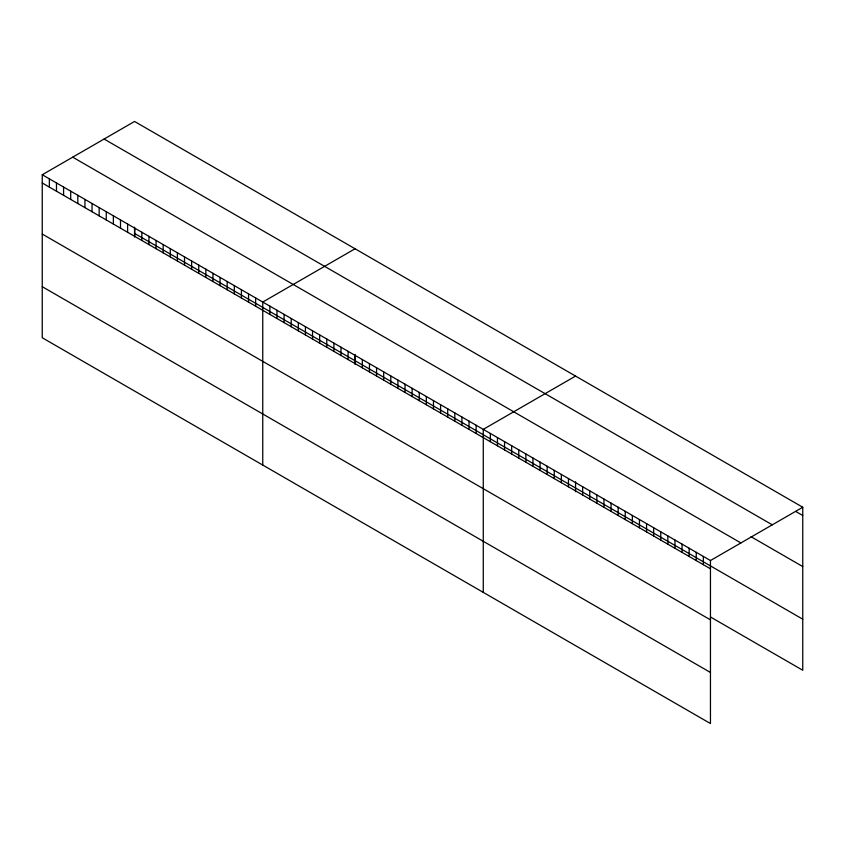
<?xml version="1.0" encoding="UTF-8"?>
<svg xmlns="http://www.w3.org/2000/svg" width="845" height="845" viewBox="0 0 845 845"><rect width="100%" height="100%" fill="white"/><g stroke="black" fill="none" stroke-linecap="round" stroke-linejoin="round"><path stroke-width="1.27" d="M42.25 174.746L710.455 560.531L710.455 723.542L42.25 337.757L42.25 174.746L134.545 121.458L802.75 507.243L802.75 670.254L710.455 616.966M355.058 248.768L262.753 302.056L262.753 465.067M575.561 376.078L483.266 429.366L483.266 592.366M710.455 560.531L802.75 507.243M795.652 511.394L802.75 515.492M104.093 139.045L772.288 524.829M751.025 536.702L802.75 566.562M72.712 157.17L740.907 542.944M134.545 233.4L802.75 619.184M42.25 182.995L710.455 568.78M42.25 234.065L710.455 619.85M42.25 286.687L710.455 672.462M703.357 556.432L703.357 564.682M696.248 552.334L696.248 560.584M689.15 548.236L689.15 556.485M682.052 544.138L682.052 552.387M674.954 540.039L674.954 548.289M667.856 535.941L667.856 544.18M660.758 531.843L660.758 540.082M653.66 527.745L653.66 535.983M646.552 523.646L646.552 531.885M639.454 519.548L639.454 527.787M632.356 515.45L632.356 523.689M625.258 511.341L625.258 519.591M618.16 507.243L618.16 515.492M611.062 503.145L611.062 511.394M603.953 499.046L603.953 507.296M596.855 494.948L596.855 503.197M589.757 490.85L589.757 499.099M582.659 486.752L582.659 495.001M575.561 481.745L575.561 491.663M568.463 478.555L568.463 486.804M561.365 474.457L561.365 482.696M554.257 470.359L554.257 478.597M547.159 466.26L547.159 474.499M540.061 462.162L540.061 470.401M532.963 458.064L532.963 466.303M525.865 453.966L525.865 462.204M518.767 449.857L518.767 458.106M511.658 445.759L511.658 454.008M504.56 441.66L504.56 449.91M497.462 437.562L497.462 445.811M490.364 433.464L490.364 441.713M476.147 425.257L476.147 433.506M469.038 421.159L469.038 429.397M461.919 417.05L461.919 425.288M454.811 412.941L454.811 421.19M447.702 408.832L447.702 417.081M440.583 404.723L440.583 412.973M433.474 400.625L433.474 408.864M426.355 396.516L426.355 404.755M419.247 392.407L419.247 400.646M412.128 388.299L412.128 396.548M405.019 384.19L405.019 392.439M397.911 380.092L397.911 388.33M390.791 375.983L390.791 384.221M383.683 371.874L383.683 380.113M376.564 367.765L376.564 376.014M369.455 363.656L369.455 371.906M362.336 359.547L362.336 367.797M355.227 355.449L355.227 363.688M355.058 354.446L355.058 364.353M348.119 351.34L348.119 359.579M341 347.232L341 355.481M333.891 343.123L333.891 351.372M326.772 339.014L326.772 347.263M319.663 334.916L319.663 343.154M312.544 330.807L312.544 339.046M305.436 326.698L305.436 334.947M298.327 322.589L298.327 330.839M291.208 318.48L291.208 326.73M284.1 314.382L284.1 322.621M276.98 310.273L276.98 318.512M269.872 306.165L269.872 314.414M255.644 297.947L255.644 306.196M248.536 293.849L248.536 302.087M241.416 289.74L241.416 297.979M234.308 285.631L234.308 293.88M227.189 281.522L227.189 289.772M220.08 277.413L220.08 285.663M212.961 273.315L212.961 281.554M205.853 269.206L205.853 277.445M198.744 265.098L198.744 273.347M191.625 260.989L191.625 269.238M184.516 256.88L184.516 265.129M177.397 252.782L177.397 261.02M170.289 248.673L170.289 256.912M163.169 244.564L163.169 252.813M156.061 240.455L156.061 248.705M148.942 236.346L148.942 244.596M141.833 232.248L141.833 240.487M134.725 228.139L134.725 236.378M134.545 227.136L134.545 237.044M127.606 224.031L127.606 232.28M120.497 219.922L120.497 228.171M113.378 215.813L113.378 224.062M106.269 211.715L106.269 219.953M99.15 207.606L99.15 215.845M92.042 203.497L92.042 211.746M84.933 199.388L84.933 207.638M77.814 195.279L77.814 203.529M70.705 191.181L70.705 199.42M63.586 187.072L63.586 195.311M56.478 182.964L56.478 191.213M49.359 178.855L49.359 187.104"/></g></svg>
